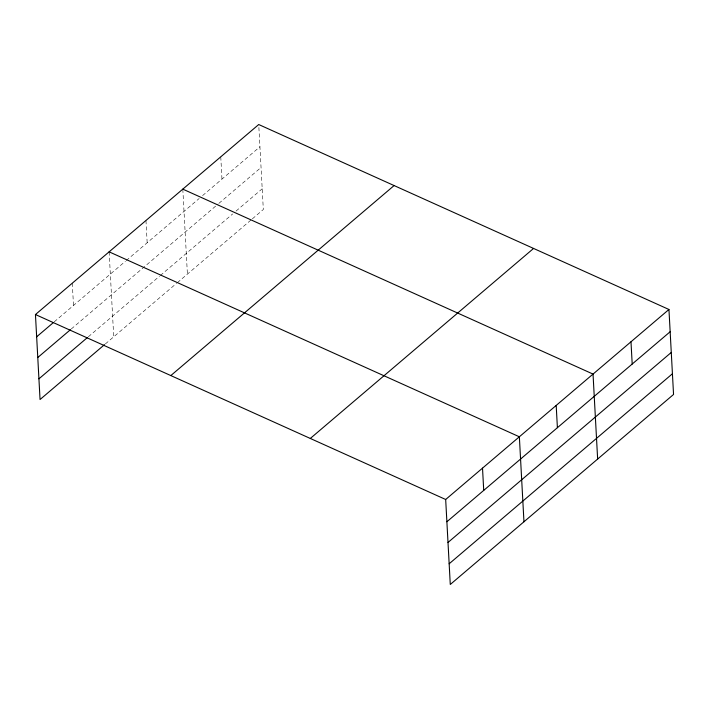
<?xml version="1.0" encoding="UTF-8"?>
<svg xmlns="http://www.w3.org/2000/svg" width="709" height="709" viewBox="0 0 709 709"><rect width="100%" height="100%" fill="white"/><g stroke="black" fill="none" stroke-linecap="round" stroke-linejoin="round"><path stroke-width="0.53" stroke-dasharray="3.54 2.66" d="M54.239 321.842L125.404 261.275M126.246 260.558L199.194 198.476M202.57 195.604L259.928 146.79M71.263 329.003L218.026 204.095M218.877 203.377L261.045 167.484M88.333 336.784L159.498 276.218M160.331 275.509L232.676 213.932M236.053 211.06L262.197 188.807M105.357 343.945L176.523 283.378M177.365 282.661L251.518 219.56M252.36 218.842L263.323 209.51L258.723 124.527M220.765 156.831L221.97 179.093M182.807 189.135L187.406 274.108M145.965 220.481L147.171 242.744M109.133 251.837L113.732 336.819M72.291 283.183L73.497 305.455"/><path stroke-width="1.06" d="M104.524 344.654L40.05 399.522L35.45 314.539L258.723 124.527L668.95 309.478L673.55 394.461L450.277 584.473L445.677 499.49L668.95 309.478M36.655 336.802L53.405 322.551M37.781 357.504L70.43 329.712M38.933 378.828L87.491 337.493M170.825 375.575L394.098 185.563M310.303 438.454L533.576 248.442M446.883 521.753L670.156 331.741M448.008 542.456L671.272 352.444M449.16 563.779L672.433 373.767M182.807 189.135L593.034 374.086L597.643 459.069M109.133 251.837L519.36 436.788L523.96 521.771M35.45 314.539L445.677 499.49M630.992 341.782L632.198 364.045M556.193 405.433L557.398 427.704M482.519 468.144L483.724 490.406"/></g></svg>
